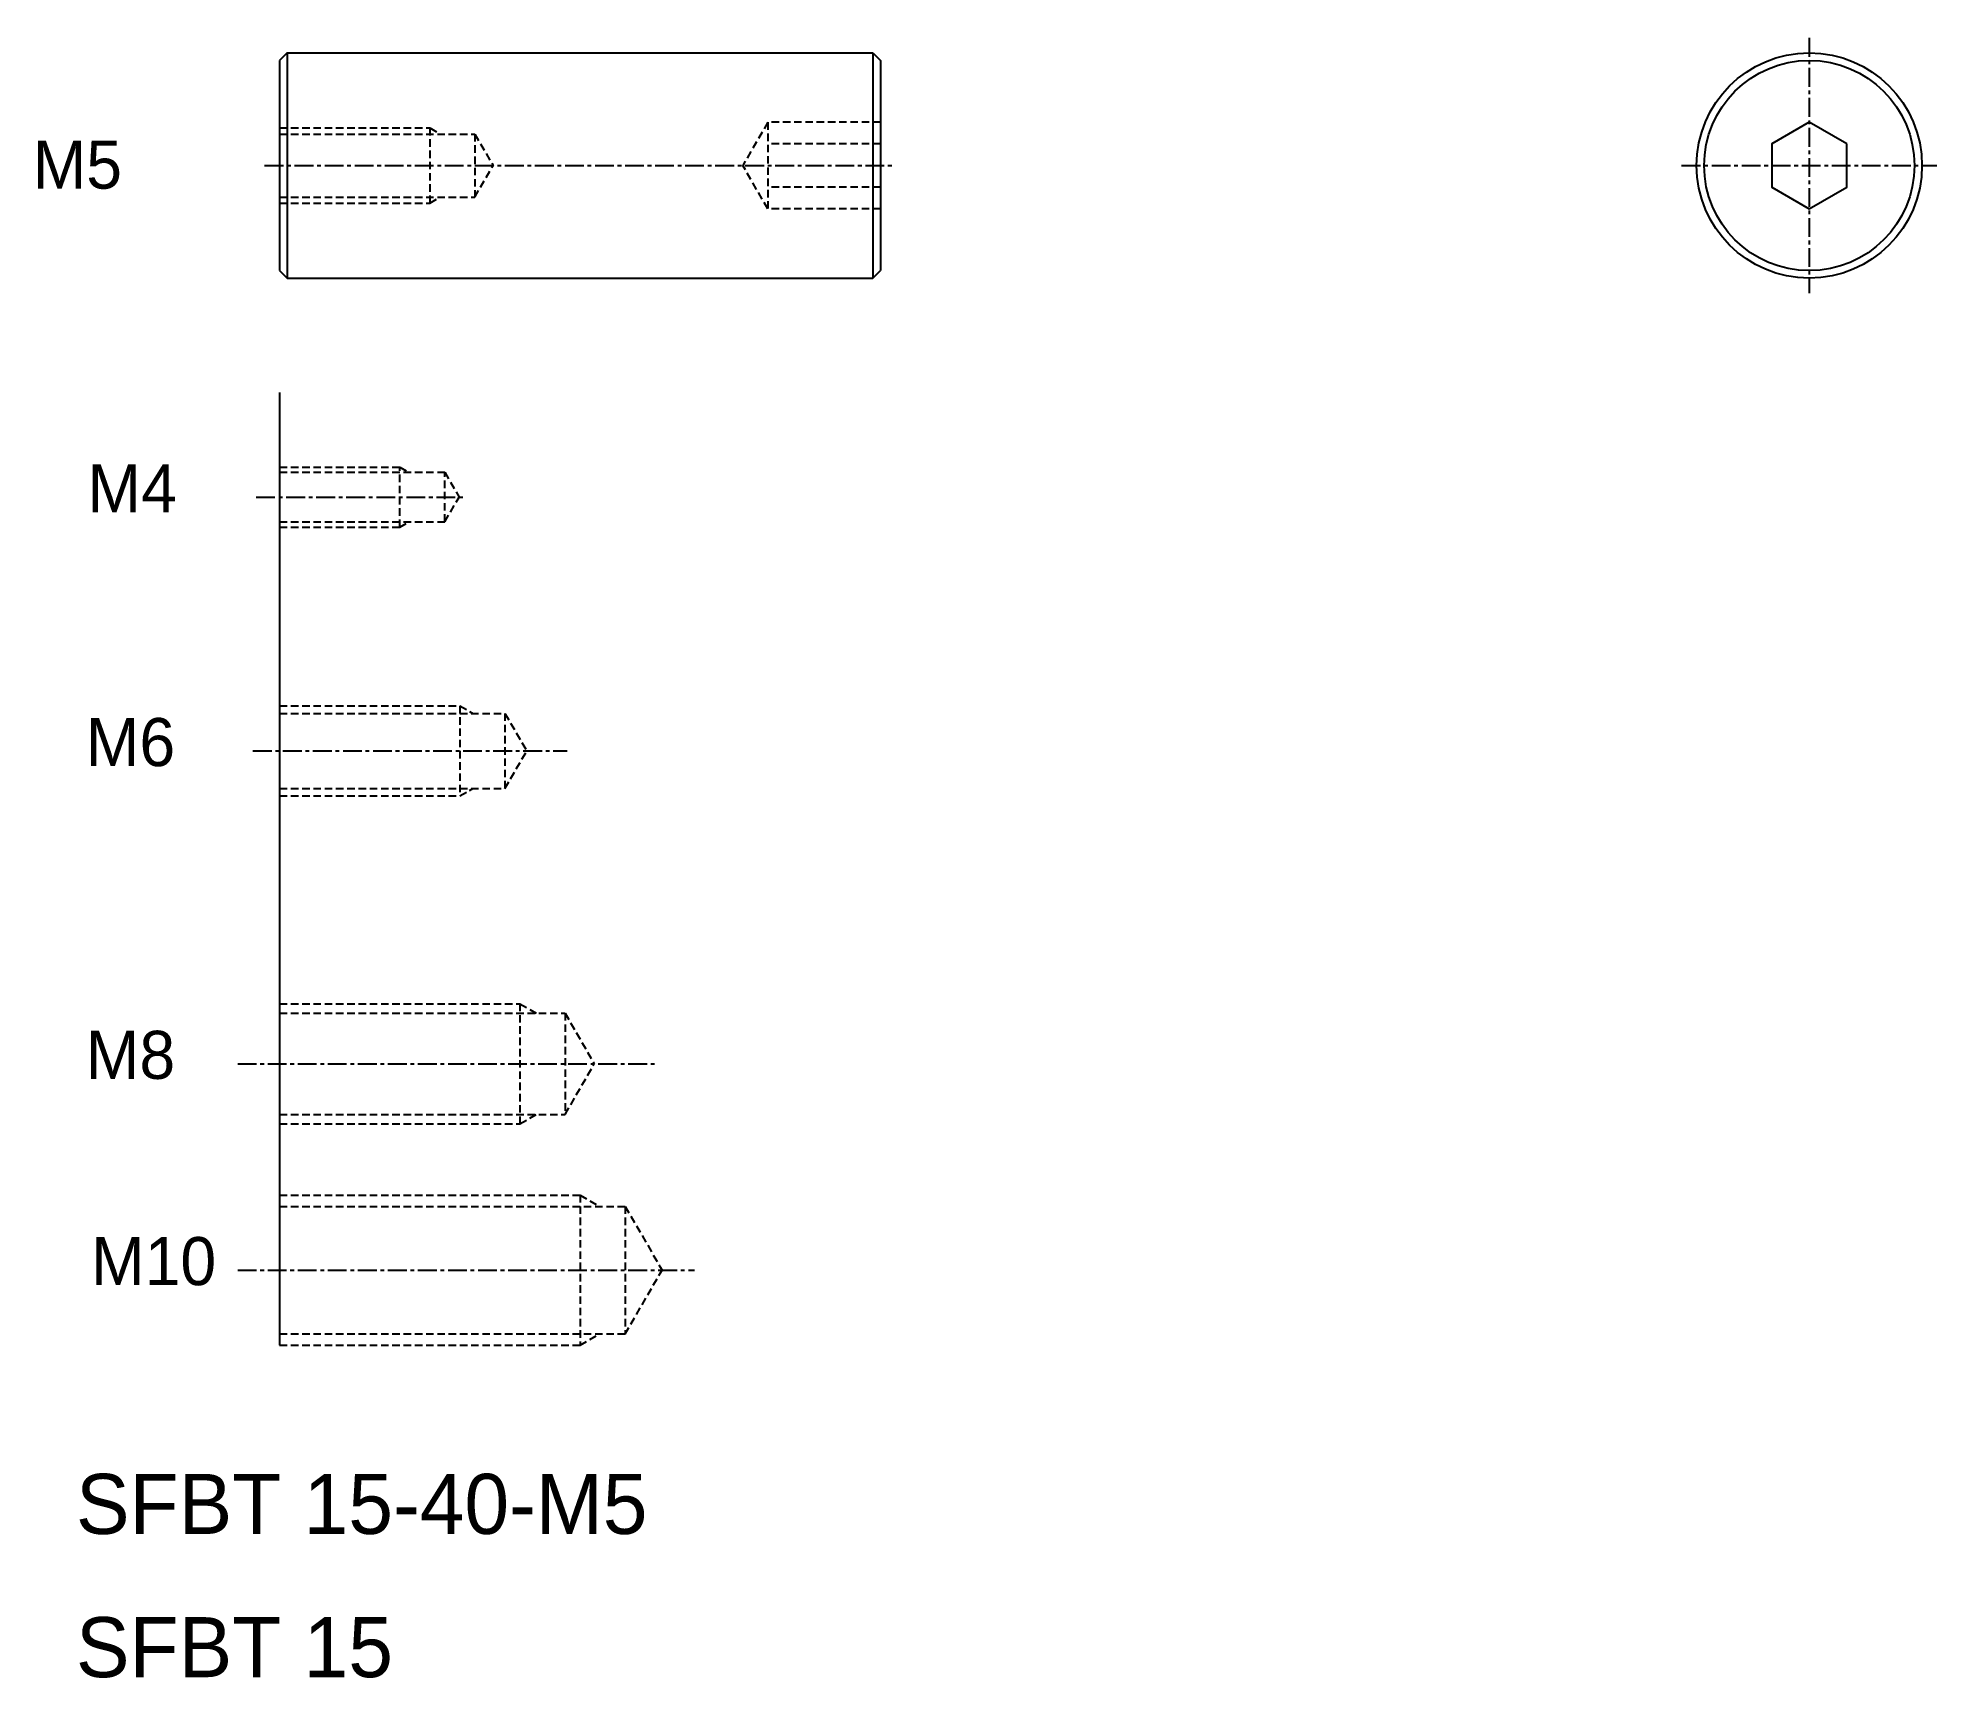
# Model space of a CAD drawing. Extents: x 66 to 193, y 69 to 179.
import ezdxf

# ---------------------------------------------------------------- set-up
doc = ezdxf.new("R2010")
doc.units = 0
doc.linetypes.add('CENTER', pattern=[2, 1.25, -0.25, 0.25, -0.25])
doc.linetypes.add('DASHED', pattern=[0.75, 0.5, -0.25])
doc.layers.get('0').update_dxf_attribs({"linetype": 'CONTINUOUS'})
doc.layers.add('CENTER', color=1, linetype='CENTER')

msp = doc.modelspace()

# ---------------------------------------------------------------- linework, layer by layer
at = {"color": 7, "linetype": 'CONTINUOUS'}
for p, q in [((82.74, 177.66), (82.24, 177.16)), ((82.24, 177.16), (82.24, 163.16)), ((82.74, 177.66), (121.74, 177.66)), ((82.74, 177.66), (82.74, 162.66)), ((121.74, 177.66), (121.74, 162.66)), ((121.74, 177.66), (122.24, 177.16)), ((122.24, 177.16), (122.24, 163.16)), ((82.24, 163.16), (82.74, 162.66)), ((121.74, 162.66), (122.24, 163.16)), ((82.74, 162.66), (121.74, 162.66)), ((82.24, 155.05), (82.24, 91.59))]:
    msp.add_line(p, q, dxfattribs=at)
for p, q in [((122.24, 173.29), (122.24, 173.29)), ((122.24, 173.16), (122.24, 173.16)), ((122.24, 173.16), (122.24, 173.16)), ((122.24, 170.16), (122.24, 170.16))]:
    msp.add_line(p, q)
at = {"color": 3, "linetype": 'DASHED'}
for p, q in [((82.24, 172.66), (92.24, 172.66)), ((82.24, 172.26), (95.24, 172.26)), ((92.24, 172.66), (92.24, 167.66)), ((92.24, 172.66), (92.85, 172.31)), ((95.24, 172.26), (95.24, 168.06)), ((95.24, 172.26), (96.45, 170.16)), ((114.74, 173.04), (113.08, 170.16)), ((114.74, 173.04), (114.74, 167.27)), ((122.24, 173.04), (114.74, 173.04)), ((122.24, 171.6), (114.74, 171.6)), ((95.24, 168.06), (96.45, 170.16)), ((114.74, 167.27), (113.08, 170.16)), ((122.24, 168.71), (114.74, 168.71)), ((82.24, 168.06), (95.24, 168.06)), ((82.24, 167.66), (92.24, 167.66)), ((92.24, 167.66), (92.85, 168.01)), ((122.24, 167.27), (114.74, 167.27)), ((82.24, 150.08), (90.24, 150.08)), ((82.24, 149.73), (93.24, 149.73)), ((90.24, 146.08), (90.24, 150.08)), ((90.24, 150.08), (90.85, 149.73)), ((93.24, 149.73), (94.19, 148.08)), ((93.24, 146.43), (93.24, 149.73)), ((93.24, 146.43), (94.19, 148.08)), ((82.24, 146.43), (93.24, 146.43)), ((82.24, 146.08), (90.24, 146.08)), ((90.24, 146.08), (90.85, 146.43)), ((82.24, 134.17), (94.24, 134.17)), ((94.24, 134.17), (94.24, 128.17)), ((94.24, 134.17), (95.11, 133.67)), ((82.24, 133.67), (97.24, 133.67)), ((97.24, 133.67), (97.24, 128.67)), ((97.24, 133.67), (98.69, 131.17)), ((97.24, 128.67), (98.69, 131.17)), ((82.24, 128.67), (97.24, 128.67)), ((82.24, 128.17), (94.24, 128.17)), ((94.24, 128.17), (95.11, 128.67)), ((82.24, 114.33), (98.24, 114.33)), ((98.24, 114.33), (98.24, 106.33)), ((98.24, 114.33), (99.32, 113.71)), ((82.24, 113.71), (101.24, 113.71)), ((101.24, 113.71), (103.19, 110.33)), ((101.24, 113.71), (101.24, 106.96)), ((101.24, 106.96), (103.19, 110.33)), ((82.24, 106.96), (101.24, 106.96)), ((82.24, 106.33), (98.24, 106.33)), ((98.24, 106.33), (99.32, 106.96)), ((82.24, 101.59), (102.24, 101.59)), ((102.24, 101.59), (103.54, 100.84)), ((102.24, 101.59), (102.24, 91.59)), ((82.24, 100.84), (105.24, 100.84)), ((105.24, 100.84), (107.7, 96.59)), ((105.24, 100.84), (105.24, 92.34)), ((105.24, 92.34), (107.7, 96.59)), ((82.24, 92.34), (105.24, 92.34)), ((102.24, 91.59), (103.54, 92.34)), ((82.24, 91.59), (102.24, 91.59))]:
    msp.add_line(p, q, dxfattribs=at)
at = {"color": 7, "linetype": 'CONTINUOUS'}
msp.add_lwpolyline([(186.58, 171.6), (184.08, 173.04), (181.58, 171.6), (181.58, 168.71), (184.08, 167.27), (186.58, 168.71)], close=True, dxfattribs=at)
for radius in [7.5, 7]:
    msp.add_circle((184.08, 170.16), radius, dxfattribs=at)
at = {"layer": 'CENTER', "color": 1, "linetype": 'CENTER'}
for p, q in [((184.08, 178.66), (184.08, 161.66)), ((81.24, 170.16), (123.24, 170.16)), ((175.58, 170.16), (192.58, 170.16)), ((80.68, 148.08), (94.64, 148.08)), ((80.46, 131.17), (101.39, 131.17)), ((79.45, 110.33), (107.36, 110.33)), ((79.45, 96.59), (109.86, 96.59))]:
    msp.add_line(p, q, dxfattribs=at)

# ---------------------------------------------------------------- texts
at = {"color": 7, "linetype": 'CONTINUOUS'}
for s, height, p in [('M5', 3.2, (65.8, 168.62)), ('M4', 3.2, (69.45, 147.06)), ('M6', 3.2, (69.34, 130.16)), ('M8', 3.2, (69.34, 109.33)), ('M10', 3.2, (69.69, 95.59)), ('SFBT 15-40-M5', 4, (68.68, 79.02)), ('SFBT 15', 4, (68.68, 69.48))]:
    msp.add_text(s, height=height, dxfattribs=at).set_placement(p)

doc.saveas('drawing.dxf')
